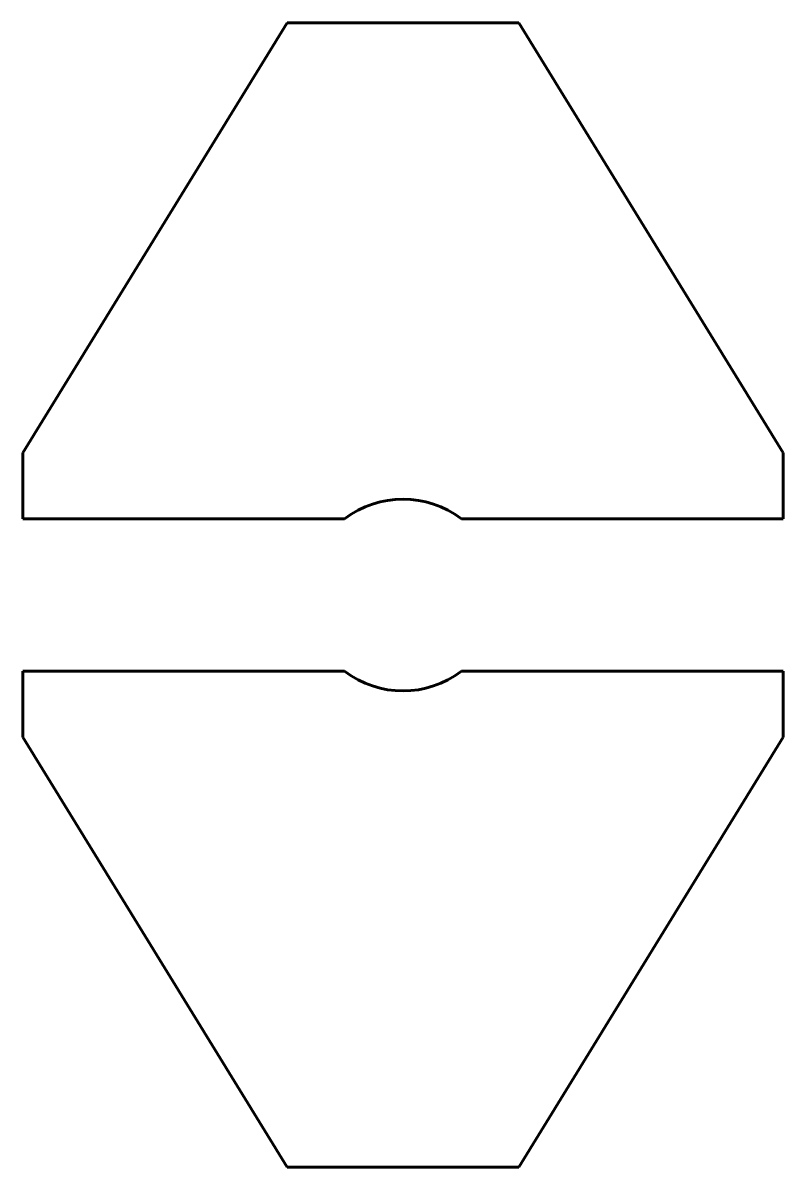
# Model space of a CAD drawing. Header units: millimetres. Extents: x -61 to 169, y -197 to 149.
import ezdxf

# ---------------------------------------------------------------- set-up
doc = ezdxf.new("R2010")
doc.units = ezdxf.units.MM
doc.linetypes.add('K5LT_BASIC', pattern=[0])

msp = doc.modelspace()

# ---------------------------------------------------------------- linework, layer by layer
at = {"color": 5, "linetype": 'K5LT_BASIC', "lineweight": 60, "true_color": 0x0000ff}
for p, q in [((18.62, 149.35), (-61.38, 19.35)), ((18.62, 149.35), (88.62, 149.35)), ((88.62, 149.35), (168.62, 19.35)), ((-61.38, -0.65), (-61.38, 19.35)), ((168.62, -0.65), (168.62, 19.35)), ((-61.38, -0.65), (35.95, -0.65)), ((71.28, -0.65), (168.62, -0.65)), ((-61.38, -46.65), (35.95, -46.65)), ((-61.38, -46.65), (-61.38, -66.65)), ((71.28, -46.65), (168.62, -46.65)), ((168.62, -46.65), (168.62, -66.65)), ((18.62, -196.65), (-61.38, -66.65)), ((88.62, -196.65), (168.62, -66.65)), ((18.62, -196.65), (88.62, -196.65))]:
    msp.add_line(p, q, dxfattribs=at)
for start, end in [(52.4765, 127.5235), (232.4765, 307.5235)]:
    msp.add_arc((53.62, -23.65), 29, start, end, dxfattribs=at)

doc.saveas('drawing.dxf')
